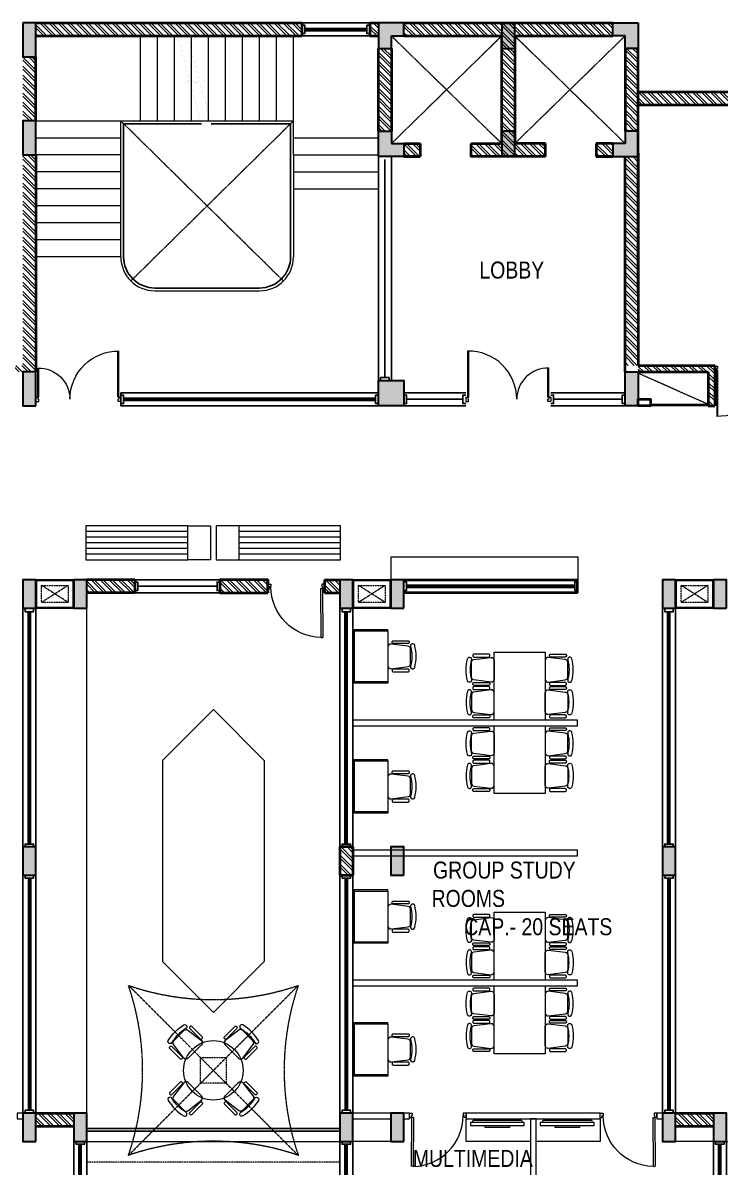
# Model space of a CAD drawing. Header units: inches. Extents: x 3461478 to 3553662, y 1119443 to 1186010.
# Drawn here: x 3519178 to 3531496, y 1134455 to 1154654 of the extents above; entities that cross this region are included whole.
import ezdxf

# ---------------------------------------------------------------- set-up
doc = ezdxf.new("R2010")
doc.units = ezdxf.units.IN
doc.header["$LTSCALE"] = 5
doc.header["$MEASUREMENT"] = 0
doc.linetypes.add('DASHED2', pattern=[0.375, 0.25, -0.125])
doc.linetypes.add('HIDDEN', pattern=[0.375, 0.25, -0.125])
doc.layers.get('0').update_dxf_attribs({"lineweight": 13})
for name, color, linetype, lineweight in [('door', 3, 'Continuous', 9), ('ele', 51, 'Continuous', 18), ('furniture', 95, 'Continuous', 18), ('hatch', 8, 'Continuous', 9), ('hidden', 8, 'HIDDEN', 13), ('S-Concrete', 6, 'Continuous', 30), ('steps', 25, 'Continuous', 9), ('text', 190, 'Continuous', 20), ('wall', 1, 'Continuous', 40)]:
    doc.layers.add(name, color=color, linetype=linetype, lineweight=lineweight)
doc.layers.add('Railng', color=203, linetype='Continuous')
doc.layers.add('win', color=4, linetype='Continuous')
doc.layers.add('y', color=7, linetype='Continuous', lineweight=13, true_color=0xcc6600)
doc.styles.get("Standard").update_dxf_attribs({"font": 'swissc.ttf', "height": 350})
pattern_1 = [(135, (3710434.9, 790596.53), (-79.549513, -79.549513), []), (135, (3710434.9, 790649.57), (-79.549513, -79.549513), [])]

# ---------------------------------------------------------------- blocks, each defined once
blk = doc.blocks.new('Duct Plan')
at = {"layer": 'hidden'}
for p, q in [((-490003, -40799), (-490303, -40329)), ((-490303, -40799), (-490003, -40329))]:
    blk.add_line(p, q, dxfattribs=at)
blk.add_lwpolyline([(-490003, -40329), (-490003, -40799), (-490303, -40799), (-490303, -40329)], close=True, dxfattribs=at)
at = {"layer": 'win'}
for points in [[(-489903, -40229), (-489903, -40899), (-490403, -40899), (-490403, -40229)], [(-489915, -40241), (-489915, -40887), (-490391, -40887), (-490391, -40241)]]:
    blk.add_lwpolyline(points, close=True, dxfattribs=at)
blk = doc.blocks.new('Big Door Garbage')
at = {"layer": 'door', "color": 5, "lineweight": 18}
for p, q in [((-12550, 128778), (-12500, 128778)), ((-12550, 128703), (-12550, 128778)), ((-12550, 128703), (-12515, 128703)), ((-12515, 128738), (-12500, 128738)), ((-12515, 128703), (-12515, 128738)), ((-12500, 128703), (-12515, 128703)), ((-12515, 128700), (-12515, 128189)), ((-12500, 128778), (-12500, 128738)), ((-12499, 128700), (-12499, 128189)), ((-11101, 128700), (-11101, 127889)), ((-11100, 128778), (-11100, 128738)), ((-11050, 128778), (-11100, 128778)), ((-11085, 128738), (-11100, 128738)), ((-11100, 128703), (-11085, 128703)), ((-11085, 128703), (-11085, 128738)), ((-11050, 128703), (-11085, 128703)), ((-11085, 128700), (-11085, 127889)), ((-11050, 128703), (-11050, 128778))]:
    blk.add_line(p, q, dxfattribs=at)
at = {"layer": 'door', "lineweight": 18}
for centre, radius, start, end in [((-12499, 128738), 549, 268.3162, 0), ((-11101, 128738), 849, 180, 271.3223)]:
    blk.add_arc(centre, radius, start, end, dxfattribs=at)
blk = doc.blocks.new('w6')
at = {"layer": 'win', "color": 2, "lineweight": 60}
blk.add_line((-503968, -64799), (-499868, -64799), dxfattribs=at)
at = {"layer": 'win'}
for points in [[(-504018, -64684), (-499818, -64684)], [(-504018, -64724), (-503968, -64724), (-503968, -64874), (-504018, -64874)], [(-499818, -64724), (-499868, -64724), (-499868, -64874), (-499818, -64874)], [(-504018, -64914), (-499818, -64914)]]:
    blk.add_lwpolyline(points, dxfattribs=at)
blk = doc.blocks.new('p weqrterw')
at = {"layer": 'win', "color": 2, "lineweight": 60}
blk.add_line((-341942, 157797), (-341942, 162247), dxfattribs=at)
at = {"layer": 'win'}
blk.add_line((-341827, 157747), (-342057, 157747), dxfattribs=at)
for points in [[(-342057, 157747), (-342057, 162297)], [(-341867, 162297), (-341867, 162247), (-342017, 162247), (-342017, 162297)], [(-341827, 157747), (-341827, 162297)], [(-341867, 157747), (-341867, 157797), (-342017, 157797), (-342017, 157747)]]:
    blk.add_lwpolyline(points, dxfattribs=at)
blk = doc.blocks.new('ergwger')
at = {"layer": 'win', "color": 2, "lineweight": 60}
blk.add_line((341217, 194220), (341217, 191250), dxfattribs=at)
at = {"layer": 'win'}
blk.add_lwpolyline([(341332, 194270), (341102, 194270), (341102, 191200), (341332, 191200), (341332, 194270)], close=True, dxfattribs=at)
for points in [[(341292, 194270), (341292, 194220), (341142, 194220), (341142, 194270)], [(341292, 191200), (341292, 191250), (341142, 191250), (341142, 191200)]]:
    blk.add_lwpolyline(points, dxfattribs=at)
blk = doc.blocks.new('ABL_Door_S - 1000 x 2100-11-3 Second Floor Lvl')
at = {"layer": 'door', "color": 5}
for p, q in [((-500, 38), (-450, 38)), ((-500, -38), (-500, 38)), ((-450, 38), (-450, -3)), ((450, 38), (450, -3)), ((500, 38), (450, 38)), ((500, -38), (500, 38)), ((-500, -38), (-465, -38)), ((-465, -3), (-450, -3)), ((-465, -38), (-465, -3)), ((-430, -38), (-465, -38)), ((465, -3), (450, -3)), ((465, -38), (465, -3)), ((500, -38), (465, -38))]:
    blk.add_line(p, q, dxfattribs=at)
at = {"layer": 'door', "color": 5, "lineweight": 18}
for p, q in [((-465, -38), (-465, -902)), ((-430, -38), (-430, -902)), ((-430, -902), (-465, -902))]:
    blk.add_line(p, q, dxfattribs=at)
at = {"layer": 'door'}
blk.add_arc((-450, -3), 900, 271.2733, 0, dxfattribs=at)
blk = doc.blocks.new('WTWETW')
at = {"layer": 'door'}
for p, q in [((314844, 276473), (315074, 276473)), ((314844, 275273), (315074, 275273))]:
    blk.add_line(p, q, dxfattribs=at)
at = {"layer": 'win', "color": 2, "lineweight": 60}
blk.add_line((314959, 276423), (314959, 275323), dxfattribs=at)
at = {"layer": 'win'}
for points in [[(314844, 276473), (314844, 275273)], [(315034, 276473), (315034, 276423), (314884, 276423), (314884, 276473)], [(315074, 276473), (315074, 275273)], [(315034, 275273), (315034, 275323), (314884, 275323), (314884, 275273)]]:
    blk.add_lwpolyline(points, dxfattribs=at)
blk = doc.blocks.new('col 400 x 230')
at = {"layer": 'hatch'}
blk.add_hatch(color=256, dxfattribs=at).paths.add_polyline_path([(230, -500), (230, 0), (0, 0), (0, -500)])
at = {"layer": 'S-Concrete'}
blk.add_lwpolyline([(230, -500), (230, 0), (0, 0), (0, -500)], close=True, dxfattribs=at)
blk = doc.blocks.new('col 230 x 600')
at = {"layer": 'hatch'}
blk.add_hatch(color=256, dxfattribs=at).paths.add_polyline_path([(-485526, -33844), (-485526, -34444), (-485296, -34444), (-485296, -33844)])
at = {"layer": 'S-Concrete'}
blk.add_lwpolyline([(-485526, -33844), (-485526, -34444), (-485296, -34444), (-485296, -33844)], close=True, dxfattribs=at)
blk = doc.blocks.new('col L 450 x 230  450 x230')
at = {"layer": 'hatch'}
h = blk.add_hatch(color=256, dxfattribs=at)
h.paths.add_polyline_path([(-482143, -61442), (-481923, -61442), (-481923, -61412), (-482173, -61412), (-482173, -61662), (-482143, -61662)], flags=17)
h.paths.add_polyline_path([(-482373, -61212), (-481923, -61212), (-481923, -61412), (-482173, -61412), (-482173, -61662), (-482373, -61662)])
at = {"layer": 'S-Concrete'}
for p, q in [((-482373, -61212), (-481923, -61212)), ((-482373, -61662), (-482373, -61212)), ((-481923, -61212), (-481923, -61442)), ((-481923, -61442), (-482143, -61442)), ((-482143, -61442), (-482143, -61662)), ((-482143, -61662), (-482373, -61662))]:
    blk.add_line(p, q, dxfattribs=at)
blk = doc.blocks.new('col 450 x 450')
at = {"layer": 'hatch'}
h = blk.add_hatch(color=256, dxfattribs=at)
h.paths.add_polyline_path([(-487195, -40654), (-486970, -40429), (-487420, -40429)])
h.paths.add_polyline_path([(-487195, -40654), (-487420, -40429), (-487420, -40879)])
h.paths.add_polyline_path([(-487420, -40879), (-486970, -40879), (-487195, -40654)])
h.paths.add_polyline_path([(-487195, -40654), (-486970, -40879), (-486970, -40429)])
at = {"layer": 'S-Concrete'}
blk.add_lwpolyline([(-487420, -40429), (-486970, -40429), (-486970, -40879), (-487420, -40879)], close=True, dxfattribs=at)
blk = doc.blocks.new('LIBRARY COLUMNS - 26.07.10')
at = {"layer": 'hatch'}
for points in [[(242552, 238466), (242102, 238466), (242102, 238236), (242552, 238236)], [(244462, 238466), (244012, 238466), (244012, 238236), (244462, 238236)], [(238302, 236286), (237702, 236286), (237702, 236056), (238302, 236056)]]:
    blk.add_hatch(color=256, dxfattribs=at).paths.add_polyline_path(points)
at = {"layer": 'S-Concrete'}
for points in [[(242552, 238466), (242102, 238466), (242102, 238236), (242552, 238236)], [(244462, 238466), (244012, 238466), (244012, 238236), (244462, 238236)], [(237702, 236286), (238302, 236286), (238302, 236056), (237702, 236056)]]:
    blk.add_lwpolyline(points, close=True, dxfattribs=at)
for name, p, rotation in [('col 400 x 230', (225217, 246926), 270), ('col 400 x 230', (229917, 246926), 270), ('col 400 x 230', (234632, 246926), 270), ('col 230 x 600', (203858, 732222), 90), ('col 230 x 600', (208288, 732222), 90), ('col 230 x 600', (278305, -238599), 270), ('col 400 x 230', (225217, 246026), 270), ('col 400 x 230', (234632, 246026), 270), ('col 400 x 230', (225217, 241326), 270), ('col 400 x 230', (234632, 241326), 270), ('col 400 x 230', (225217, 240426), 270), ('col 400 x 230', (229917, 240426), 270), ('col 400 x 230', (234632, 240426), 270), ('col L 450 x 230  450 x230', (-237911, 174844), 180), ('col L 450 x 230  450 x230', (-237911, 174844), 180), ('col 400 x 230', (225217, 235626), 270), ('col 400 x 230', (229917, 235626), 270), ('col 400 x 230', (234632, 235626), 270), ('col 400 x 230', (225217, 234726), 270), ('col 400 x 230', (234632, 234727), 270)]:
    blk.add_blockref(name, p, dxfattribs=dict(at, rotation=rotation))
for name, p in [('col 450 x 450', (725121, 281075)), ('col L 450 x 230  450 x230', (724475, 301858))]:
    blk.add_blockref(name, p, dxfattribs=at)
at = {"layer": 'S-Concrete', "xscale": -1}
blk.add_blockref('col L 450 x 230  450 x230', (-237911, 301858), dxfattribs=at)
at = {"layer": 'S-Concrete', "xscale": -1, "rotation": 180}
blk.add_blockref('col L 450 x 230  450 x230', (724475, 174844), dxfattribs=at)
blk = doc.blocks.new('CH2')
at = {"linetype": 'ByBlock'}
for points in [[(175, -97, 1), (194, -25, 0.127017), (-194, -25, 1), (-175, -97, -0.127017)], [(-255, -122), (-245, -122, -0.414214), (-225, -142), (-225, -402, -0.414214), (-245, -422), (-255, -422, -0.414214), (-275, -402), (-275, -142, -0.414214)], [(131, -97), (-131, -97, 0.378242), (-180, -141), (-218, -441, 0.451123), (-168, -497), (168, -497, 0.451123), (218, -441), (180, -141, 0.378242)], [(255, -122), (245, -122, 0.414214), (225, -142), (225, -402, 0.414214), (245, -422), (255, -422, 0.414214), (275, -402), (275, -142, 0.414214)]]:
    blk.add_lwpolyline(points, format="xyb", close=True, dxfattribs=at)
blk = doc.blocks.new('WEGHWERH')
at = {"layer": 'furniture'}
for points in [[(340672, 248130), (340652, 248130), (340652, 247530), (340672, 247530)], [(340672, 248130), (341572, 248130), (341572, 247530), (340672, 247530)], [(341592, 247530), (341572, 247530), (341572, 248130), (341592, 248130)], [(340652, 247530), (341592, 247530), (341592, 247510), (340652, 247510)]]:
    blk.add_lwpolyline(points, close=True, dxfattribs=at)
blk.add_blockref('CH2', (341122, 248627), dxfattribs=at)
blk = doc.blocks.new('ds')
at = {"layer": 'furniture'}
blk.add_lwpolyline([(3548507, 1152237), (3549407, 1152237), (3549407, 1151037), (3548507, 1151037)], close=True, dxfattribs=at)
at = {"layer": 'furniture', "xscale": -1}
for p, rotation in [((3548010, 1151924), 90), ((3549905, 1151351), 270)]:
    blk.add_blockref('CH2', p, dxfattribs=dict(at, rotation=rotation))
at = {"layer": 'furniture'}
for p, rotation in [((3549905, 1151924), 270), ((3548010, 1151351), 90.00000000000001)]:
    blk.add_blockref('CH2', p, dxfattribs=dict(at, rotation=rotation))
blk = doc.blocks.new('-lcd')
blk.add_lwpolyline([(-0.119, 0.476), (-0.065, 0.476), (-0.065, -0.476), (-0.119, -0.476)], close=True)
at = {"color": 1}
blk.add_lwpolyline([(-0.065, -0.438), (-0.027, -0.428), (-0.027, 0.428), (-0.065, 0.438)], dxfattribs=at)
at = {"color": 8, "ltscale": 0.8}
for points in [[(-0.119, 0.216), (-0.157, 0.216), (-0.157, -0.216), (-0.119, -0.216)], [(-0.027, -0.216), (0, -0.216), (0, 0.216), (-0.027, 0.216)]]:
    blk.add_lwpolyline(points, dxfattribs=at)
blk = doc.blocks.new('canopy')
for p, q in [((-3000, 3000), (3000, -3000)), ((-3000, -3000), (3000, 3000))]:
    blk.add_line(p, q)
for centre, start, end in [((0, 11750), 251.0754, 288.9246), ((-11750, 0), 341.0754, 18.9246), ((11750, 0), 161.0754, 198.9246), ((0, -11750), 71.0754, 108.9246)]:
    blk.add_arc(centre, 9250, start, end)
blk = doc.blocks.new('TALK 1050DIA')
at = {"linetype": 'DASHED2'}
blk.add_lwpolyline([(153417, 84916), (153867, 84916), (153867, 84466), (153417, 84466)], close=True, dxfattribs=at)
blk.add_circle((153642, 84691), 525)
blk = doc.blocks.new('Godrej Chair')
at = {"layer": 'furniture', "linetype": 'ByBlock'}
for points in [[(175, -97, 1), (194, -25, 0.127017), (-194, -25, 1), (-175, -97, -0.127017)], [(-255, -122), (-245, -122, -0.414214), (-225, -142), (-225, -402, -0.414214), (-245, -422), (-255, -422, -0.414214), (-275, -402), (-275, -142, -0.414214)], [(131, -97), (-131, -97, 0.378242), (-180, -141), (-218, -441, 0.451123), (-168, -497), (168, -497, 0.451123), (218, -441), (180, -141, 0.378242)], [(255, -122), (245, -122, 0.414214), (225, -142), (225, -402, 0.414214), (245, -422), (255, -422, 0.414214), (275, -402), (275, -142, 0.414214)]]:
    blk.add_lwpolyline(points, format="xyb", close=True, dxfattribs=at)

msp = doc.modelspace()

# ---------------------------------------------------------------- hatches: boundary and pattern name
at = {"layer": 'hatch'}
h = msp.add_hatch(dxfattribs=at)
h.set_pattern_fill('ANSI32', color=256, scale=300, angle=90, style=0)
h.set_pattern_definition(pattern_1)
h.paths.add_polyline_path([(3525308, 1154654), (3525308, 1154424), (3525458, 1154424), (3525458, 1154654)])
h.paths.add_polyline_path([(3524108, 1154424), (3524108, 1154654), (3519408, 1154654), (3519408, 1154424)])
h = msp.add_hatch(dxfattribs=at)
h.set_pattern_fill('ANSI32', color=256, scale=300, angle=90, style=0)
h.set_pattern_definition(pattern_1)
h.paths.add_polyline_path([(3525908, 1154654), (3525908, 1154424), (3527638, 1154424), (3527638, 1152524), (3527098, 1152524), (3527098, 1152294), (3528408, 1152294), (3528408, 1152524), (3527868, 1152524), (3527868, 1154424), (3527868, 1154424), (3529598, 1154424), (3529598, 1154654)])
h.paths.add_polyline_path([(3525458, 1154204), (3525458, 1152744), (3525688, 1152744), (3525688, 1154204)])
h.paths.add_polyline_path([(3525908, 1152524), (3525908, 1152294), (3526198, 1152294), (3526198, 1152524)])
h = msp.add_hatch(dxfattribs=at)
h.set_pattern_fill('ANSI32', color=256, scale=300, angle=90, style=0)
h.set_pattern_definition(pattern_1)
h.paths.add_polyline_path([(3529818, 1152294), (3529818, 1148609), (3530048, 1148609), (3530048, 1152294)])
h.paths.add_polyline_path([(3530048, 1148609), (3530048, 1148494), (3531285, 1148494), (3531285, 1147894), (3531400, 1147894), (3531400, 1148609)])
h.paths.add_polyline_path([(3529308, 1152524), (3529308, 1152294), (3529598, 1152294), (3529598, 1152524)])
h.paths.add_polyline_path([(3529818, 1154204), (3529818, 1152744), (3530048, 1152744), (3530048, 1154204)])
h = msp.add_hatch(dxfattribs=at)
h.set_pattern_fill('ANSI32', color=256, scale=300, angle=90, style=0)
h.set_pattern_definition(pattern_1)
h.paths.add_polyline_path([(3519178, 1152324), (3519178, 1148609), (3517863, 1148609), (3517863, 1147894), (3517978, 1147894), (3517978, 1148494), (3519178, 1148494), (3519408, 1148494), (3519408, 1152324)])
h.paths.add_polyline_path([(3519178, 1154054), (3519178, 1152924), (3519408, 1152924), (3519408, 1154054)])
h = msp.add_hatch(dxfattribs=at)
h.set_pattern_fill('ANSI32', color=256, scale=300, angle=90, style=0)
h.set_pattern_definition([(135, (3612354.12, 1344463.28), (-79.54951, -79.54951), []), (135, (3612354.12, 1344516.31), (-79.54951, -79.54951), [])])
h.paths.add_polyline_path([(3530048, 1153439), (3530048, 1153209), (3534033, 1153209), (3534033, 1153439)])
h = msp.add_hatch(dxfattribs=at)
h.set_pattern_fill('ANSI32', color=256, scale=300, angle=90, style=0)
h.set_pattern_definition([(135, (3524653.28, 1144693.78), (-79.5495, -79.5495), []), (135, (3524653.28, 1144746.82), (-79.5495, -79.5495), [])])
h.paths.add_polyline_path([(3524508, 1144824), (3524508, 1144709), (3524508, 1144672), (3524508, 1144672), (3524508, 1144594), (3524778, 1144594), (3524778, 1144824)])
h.paths.add_polyline_path([(3520308, 1144824), (3520308, 1144594), (3521158, 1144594), (3521158, 1144824)])
h.paths.add_polyline_path([(3522658, 1144822), (3522658, 1144592), (3523508, 1144591), (3523508, 1144706), (3523507, 1144744), (3523508, 1144744), (3523508, 1144821)])
h = msp.add_hatch(dxfattribs=at)
h.set_pattern_fill('ANSI32', color=256, scale=300, angle=90, style=0)
h.set_pattern_definition([(135, (3323373.56, 1678929.29), (-79.549513, -79.549513), []), (135, (3323373.56, 1678982.33), (-79.549513, -79.549513), [])])
h.paths.add_polyline_path([(3524778, 1140109), (3524778, 1139909), (3524893, 1139909), (3524893, 1140109)])
h.paths.add_polyline_path([(3524778, 1139909), (3524778, 1139609), (3524893, 1139609), (3524893, 1139909)])
h.paths.add_polyline_path([(3524893, 1139909), (3524893, 1139609), (3525008, 1139609), (3525008, 1139909)])
h.paths.add_polyline_path([(3524893, 1140109), (3524893, 1139909), (3525008, 1139909), (3525008, 1140109)])
h = msp.add_hatch(dxfattribs=at)
h.set_pattern_fill('ANSI32', color=256, scale=300, angle=90, style=0)
h.set_pattern_definition([(135, (3730552.55, 804018.86), (-79.549513, -79.549513), []), (135, (3730552.55, 804071.9), (-79.549513, -79.549513), [])])
h.paths.add_polyline_path([(3519408, 1135409), (3519408, 1135179), (3520078, 1135179), (3520078, 1135409)])
h = msp.add_hatch(dxfattribs=at)
h.set_pattern_fill('ANSI32', color=256, scale=300, angle=90, style=0)
h.set_pattern_definition([(135, (3741852.55, 804018.86), (-79.549513, -79.549513), []), (135, (3741852.55, 804071.9), (-79.549513, -79.549513), [])])
h.paths.add_polyline_path([(3530708, 1135409), (3530708, 1135179), (3531378, 1135179), (3531378, 1135409)])

# ---------------------------------------------------------------- linework, layer by layer
msp.add_line((3519408, 1144824), (3519948, 1144824))
at = {"const_width": 1}
for points in [[(3521904, 1154451), (3522118, 1153649), (3522046, 1153600), (3522216, 1153637), (3522136, 1153583), (3522349, 1152809)], [(3522076, 1154451), (3522290, 1153649), (3522218, 1153600), (3522388, 1153637), (3522307, 1153583), (3522521, 1152809)]]:
    msp.add_lwpolyline(points, dxfattribs=at)
at = {"color": 5}
for points in [[(3525008, 1142348), (3525008, 1142248), (3528978, 1142248), (3528978, 1142348)], [(3525008, 1140052), (3525008, 1139952), (3528978, 1139952), (3528978, 1140052)], [(3525008, 1137755), (3525008, 1137655), (3528978, 1137655), (3528978, 1137755)], [(3519178, 1135309), (3519178, 1135409), (3519078, 1135409), (3519078, 1135309)], [(3525008, 1135409), (3525008, 1135309), (3525678, 1135309), (3525678, 1135409)], [(3526007, 1135309), (3526007, 1135409), (3525908, 1135409), (3525908, 1135309)], [(3527007, 1135409), (3527007, 1135309), (3529378, 1135309), (3529378, 1135409)], [(3530478, 1135309), (3530478, 1135409), (3530378, 1135409), (3530378, 1135309)], [(3528243, 1135309), (3528143, 1135309), (3528143, 1130294), (3528243, 1130294)]]:
    msp.add_lwpolyline(points, close=True, dxfattribs=at)
at = {"layer": 'door'}
for p, q in [((3531285, 1147919), (3530268, 1147919)), ((3531285, 1147894), (3530268, 1147894))]:
    msp.add_line(p, q, dxfattribs=at)
at = {"layer": 'ele'}
for p, q in [((3520078, 1134909), (3520078, 1130294)), ((3520078, 1134909), (3525008, 1134909)), ((3520308, 1130064), (3520308, 1134909)), ((3520751, 1134909), (3520981, 1134909)), ((3521310, 1134909), (3521540, 1134909)), ((3521869, 1134909), (3522099, 1134909)), ((3522428, 1134909), (3522658, 1134909)), ((3522986, 1134909), (3523216, 1134909)), ((3523545, 1134909), (3523775, 1134909)), ((3524104, 1134909), (3524334, 1134909)), ((3531378, 1134909), (3536308, 1134909))]:
    msp.add_line(p, q, dxfattribs=at)
at = {"layer": 'furniture'}
for p, q in [((3530048, 1151429), (3530048, 1151389)), ((3530048, 1151429), (3530048, 1151389)), ((3522092, 1145676), (3520292, 1145676)), ((3524792, 1145676), (3522992, 1145676)), ((3522092, 1145576), (3520292, 1145576)), ((3522092, 1145476), (3520292, 1145476)), ((3524792, 1145576), (3522992, 1145576)), ((3524792, 1145476), (3522992, 1145476)), ((3522092, 1145376), (3520292, 1145376)), ((3522092, 1145276), (3520292, 1145276)), ((3524792, 1145376), (3522992, 1145376)), ((3524792, 1145276), (3522992, 1145276))]:
    msp.add_line(p, q, dxfattribs=at)
for points in [[(3522092, 1145176), (3522092, 1145776), (3520292, 1145776), (3520292, 1145176)], [(3524792, 1145176), (3524792, 1145776), (3522992, 1145776), (3522992, 1145176)], [(3525678, 1144824), (3528990, 1144824), (3528990, 1145224), (3525678, 1145224)], [(3525008, 1134909), (3525008, 1135309), (3525678, 1135309), (3525678, 1134909)], [(3527007, 1134909), (3527007, 1135309), (3528143, 1135309), (3528143, 1134909)], [(3528243, 1134909), (3528243, 1135309), (3529378, 1135309), (3529378, 1134909)], [(3530708, 1134909), (3530708, 1135179), (3531378, 1135179), (3531378, 1134909)]]:
    msp.add_lwpolyline(points, close=True, dxfattribs=at)
for points in [[(3522092, 1145776), (3522492, 1145776), (3522492, 1145176), (3522092, 1145176)], [(3522992, 1145776), (3522592, 1145776), (3522592, 1145176), (3522992, 1145176)]]:
    msp.add_lwpolyline(points, dxfattribs=at)
at = {"layer": 'hidden', "linetype": 'DASHED2'}
for p, q in [((3525688, 1154424), (3527638, 1152524)), ((3525688, 1152524), (3527638, 1154424)), ((3529817, 1154424), (3527868, 1152524)), ((3529818, 1152524), (3527868, 1154424)), ((3520908, 1152924), (3523780, 1150098)), ((3521085, 1150098), (3523958, 1152924)), ((3531285, 1147919), (3530048, 1148469))]:
    msp.add_line(p, q, dxfattribs=at)
at = {"layer": 'hidden'}
msp.add_line((3524778, 1134544), (3520308, 1134544), dxfattribs=at)
at = {"layer": 'Railng'}
for p, q in [((3520308, 1135139), (3524778, 1135139)), ((3520308, 1135089), (3524778, 1135089))]:
    msp.add_line(p, q, dxfattribs=at)
msp.add_lwpolyline([(3522331, 1152874), (3520958, 1152874), (3520958, 1150669), (3520958, 1150524, 0.414214), (3521508, 1149974), (3523358, 1149974, 0.414214), (3523908, 1150524), (3523908, 1152324), (3523908, 1152874), (3522503, 1152874)], format="xyb", dxfattribs=at)
at = {"layer": 'S-Concrete'}
msp.add_line((3519408, 1154054), (3519408, 1152924), dxfattribs=at)
at = {"layer": 'steps'}
for p, q in [((3521258, 1152924), (3521258, 1154424)), ((3521558, 1152924), (3521558, 1154424)), ((3521858, 1152924), (3521858, 1154424)), ((3522158, 1152924), (3522158, 1154424)), ((3522458, 1152924), (3522458, 1154424)), ((3522758, 1152924), (3522758, 1154424)), ((3523058, 1152924), (3523058, 1154424)), ((3523358, 1152924), (3523358, 1154424)), ((3523658, 1152924), (3523658, 1154424)), ((3523958, 1152324), (3523958, 1154424)), ((3519408, 1152924), (3520908, 1152924)), ((3520908, 1152924), (3523958, 1152924)), ((3520908, 1150524), (3520908, 1152924)), ((3519408, 1152624), (3520908, 1152624)), ((3523958, 1152624), (3525458, 1152624)), ((3520908, 1152324), (3519408, 1152324)), ((3523958, 1152324), (3525458, 1152324)), ((3523958, 1152324), (3523958, 1150524)), ((3520908, 1152024), (3519408, 1152024)), ((3523958, 1152024), (3525458, 1152024)), ((3520908, 1151724), (3519408, 1151724)), ((3523958, 1151724), (3525458, 1151724)), ((3520908, 1151424), (3519408, 1151424)), ((3520908, 1151124), (3519408, 1151124)), ((3520908, 1150824), (3519408, 1150824)), ((3520908, 1150524), (3519408, 1150524)), ((3521508, 1149924), (3523358, 1149924)), ((3520308, 1135409), (3520308, 1144324)), ((3522543, 1142532), (3521643, 1141632)), ((3522543, 1142532), (3523443, 1141632)), ((3521643, 1141632), (3521643, 1138086)), ((3523443, 1141632), (3523443, 1138086)), ((3522543, 1137186), (3521643, 1138086)), ((3522543, 1137186), (3523443, 1138086))]:
    msp.add_line(p, q, dxfattribs=at)
for centre, start, end in [((3521508, 1150524), 180, 270), ((3523358, 1150524), 270, 0)]:
    msp.add_arc(centre, 600, start, end, dxfattribs=at)
at = {"layer": 'wall'}
for p, q in [((3519408, 1154654), (3524108, 1154654)), ((3524108, 1154654), (3524108, 1154424)), ((3525308, 1154654), (3525458, 1154654)), ((3525308, 1154654), (3525308, 1154424)), ((3525908, 1154654), (3529598, 1154654)), ((3519408, 1154424), (3524108, 1154424)), ((3525308, 1154424), (3525458, 1154424)), ((3525908, 1154424), (3527638, 1154424)), ((3527638, 1152524), (3527638, 1154424)), ((3527868, 1154424), (3527868, 1152524)), ((3527868, 1154424), (3529598, 1154424)), ((3528138, 1154424), (3529598, 1154424)), ((3528138, 1154424), (3529598, 1154424)), ((3525458, 1152744), (3525458, 1154204)), ((3525688, 1154204), (3525688, 1152744)), ((3529818, 1154204), (3529818, 1152744)), ((3529818, 1154204), (3529818, 1152744)), ((3530048, 1149909), (3530048, 1154204)), ((3530048, 1152744), (3530048, 1154204)), ((3519408, 1152924), (3519408, 1154054)), ((3530048, 1153439), (3534033, 1153439)), ((3530048, 1153209), (3534033, 1153209)), ((3525908, 1152524), (3526198, 1152524)), ((3525908, 1152524), (3526198, 1152524)), ((3525908, 1152524), (3526198, 1152524)), ((3527098, 1152524), (3527368, 1152524)), ((3527098, 1152524), (3527368, 1152524)), ((3527098, 1152524), (3527638, 1152524)), ((3528408, 1152524), (3527868, 1152524)), ((3528408, 1152524), (3528138, 1152524)), ((3528408, 1152524), (3528138, 1152524)), ((3529598, 1152524), (3529308, 1152524)), ((3529598, 1152524), (3529308, 1152524)), ((3529598, 1152524), (3529308, 1152524)), ((3530048, 1152354), (3530048, 1149909)), ((3519408, 1152324), (3519408, 1148494)), ((3525908, 1152294), (3526198, 1152294)), ((3526198, 1152294), (3525908, 1152294)), ((3526198, 1152294), (3525908, 1152294)), ((3528408, 1152294), (3528138, 1152294)), ((3529598, 1152294), (3529308, 1152294)), ((3529308, 1152294), (3529598, 1152294)), ((3529308, 1152294), (3529598, 1152294)), ((3529818, 1148494), (3529818, 1152294)), ((3530048, 1152294), (3530048, 1148609)), ((3530048, 1148609), (3531400, 1148609)), ((3531400, 1148609), (3531400, 1147894)), ((3530048, 1148494), (3531285, 1148494)), ((3531285, 1148494), (3531285, 1147894)), ((3531285, 1147894), (3531400, 1147894)), ((3521158, 1144824), (3520309, 1144824)), ((3521158, 1144824), (3521158, 1144594)), ((3523508, 1144824), (3523508, 1144594)), ((3524508, 1144824), (3524778, 1144824)), ((3524508, 1144824), (3524508, 1144594)), ((3525908, 1144824), (3525908, 1144824)), ((3525908, 1144824), (3528978, 1144824)), ((3528978, 1144594), (3528978, 1144824)), ((3521158, 1144594), (3520309, 1144594)), ((3524508, 1144594), (3524778, 1144594)), ((3528978, 1144594), (3525908, 1144594)), ((3524778, 1140109), (3524778, 1139609)), ((3525008, 1140109), (3524778, 1140109)), ((3525008, 1140109), (3525008, 1139609)), ((3524778, 1139609), (3525008, 1139609)), ((3519408, 1135409), (3520078, 1135409)), ((3530708, 1135409), (3531378, 1135409)), ((3519408, 1135179), (3520078, 1135179)), ((3530708, 1135179), (3531378, 1135179))]:
    msp.add_line(p, q, dxfattribs=at)
for points in [[(3526198, 1152524), (3526198, 1152294)], [(3528408, 1152294), (3527098, 1152294), (3527098, 1152524)], [(3528408, 1152294), (3528408, 1152524)], [(3529308, 1152524), (3529308, 1152294)]]:
    msp.add_lwpolyline(points, dxfattribs=at)
for points in [[(3530048, 1147894), (3530048, 1148009), (3530268, 1148009), (3530268, 1147894)], [(3523508, 1144594), (3523508, 1144824), (3522658, 1144824), (3522658, 1144594)]]:
    msp.add_lwpolyline(points, close=True, dxfattribs=at)
at = {"layer": 'win'}
for p, q in [((3525573, 1148394), (3525573, 1152244)), ((3525688, 1148344), (3525458, 1148344)), ((3526953, 1148009), (3525958, 1148009)), ((3528553, 1148009), (3529768, 1148009)), ((3522608, 1144709), (3521208, 1144709))]:
    msp.add_line(p, q, dxfattribs=at)
for points in [[(3525458, 1148344), (3525458, 1152294)], [(3525688, 1148344), (3525688, 1152294)], [(3525648, 1148344), (3525648, 1148394), (3525498, 1148394), (3525498, 1148344)], [(3527003, 1148124), (3525908, 1148124)], [(3528503, 1148124), (3529818, 1148124)], [(3525908, 1148084), (3525958, 1148084), (3525958, 1147934), (3525908, 1147934)], [(3527003, 1148084), (3526953, 1148084), (3526953, 1147934), (3527003, 1147934)], [(3528503, 1148084), (3528553, 1148084), (3528553, 1147934), (3528503, 1147934)], [(3529818, 1148084), (3529768, 1148084), (3529768, 1147934), (3529818, 1147934)], [(3527003, 1147894), (3525908, 1147894)], [(3528503, 1147894), (3529818, 1147894)], [(3522658, 1144824), (3521158, 1144824)], [(3521158, 1144784), (3521208, 1144784), (3521208, 1144634), (3521158, 1144634)], [(3522658, 1144784), (3522608, 1144784), (3522608, 1144634), (3522658, 1144634)], [(3522658, 1144594), (3521158, 1144594)]]:
    msp.add_lwpolyline(points, dxfattribs=at)

# ---------------------------------------------------------------- block references
at = {"layer": 'door'}
for name, p, rotation in [('WTWETW', (3800580, 839580), 90), ('Duct Plan', (3479179, 1634727), 90), ('Duct Plan', (3484779, 1634727), 90), ('Duct Plan', (3490479, 1634727), 90), ('ABL_Door_S - 1000 x 2100-11-3 Second Floor Lvl', (3526507, 1135370), 359.8476526111272)]:
    msp.add_blockref(name, p, dxfattribs=dict(at, rotation=rotation))
at = {"layer": 'door', "xscale": -1}
for p, rotation in [((3524008, 1144708), 0.1523473888725846), ((3529878, 1135370), 0.1523473888727445)]:
    msp.add_blockref('ABL_Door_S - 1000 x 2100-11-3 Second Floor Lvl', p, dxfattribs=dict(at, rotation=rotation))
at = {"layer": 'furniture'}
for name, p, rotation in [('WEGHWERH', (3277498, 1484593), 270), ('WEGHWERH', (3277498, 1482297), 270), ('WEGHWERH', (3277498, 1480000), 270), ('Godrej Chair', (3523219, 1136846), 314.9999999999998), ('WEGHWERH', (3277498, 1477654), 270), ('Godrej Chair', (3521866, 1135479), 135)]:
    msp.add_blockref(name, p, dxfattribs=dict(at, rotation=rotation))
for name, p in [('ds', (-21004, -8689)), ('ds', (-21004, -9989)), ('ds', (-21004, -13282)), ('ds', (-21004, -14582)), ('TALK 1050DIA', (3368901, 1051472))]:
    msp.add_blockref(name, p, dxfattribs=at)
at = {"layer": 'furniture', "xscale": -1}
for p, rotation in [((3521866, 1136846), 44.99999999999984), ((3523219, 1135479), 224.9999999999999)]:
    msp.add_blockref('Godrej Chair', p, dxfattribs=dict(at, rotation=rotation))
at = {"layer": 'furniture', "xscale": -1000, "yscale": 1000, "zscale": 1000, "rotation": 270}
for p in [(3527560, 1135309), (3528795, 1135309)]:
    msp.add_blockref('-lcd', p, dxfattribs=at)
at = {"layer": 'hidden', "xscale": -1, "rotation": 180}
msp.add_blockref('Big Door Garbage', (3531959, 1276749), dxfattribs=at)
at = {"layer": 'hidden', "rotation": 180}
msp.add_blockref('Big Door Garbage', (3515953, 1276749), dxfattribs=at)
at = {"layer": 'hidden', "xscale": -1}
msp.add_blockref('Big Door Garbage', (3520350, 1019818), dxfattribs=at)
at = {"layer": 'hidden', "xscale": 0.5, "yscale": 0.5, "zscale": 0.5}
msp.add_blockref('canopy', (3522543, 1136163), dxfattribs=at)
at = {"layer": 'S-Concrete', "rotation": 90}
msp.add_blockref('LIBRARY COLUMNS - 26.07.10', (3766104, 910192), dxfattribs=at)
msp.add_blockref('LIBRARY COLUMNS - 26.07.10', (3766104, 910192), dxfattribs=at)
at = {"layer": 'win', "xscale": -1}
for name, p, rotation in [('p weqrterw', (3363161, 1489951), 270), ('w6', (3454493, 635591), 90), ('w6', (3460093, 635591), 90), ('w6', (3465793, 635591), 90)]:
    msp.add_blockref(name, p, dxfattribs=dict(at, rotation=rotation))
at = {"layer": 'win', "rotation": 90}
for p in [(3454493, 1644127), (3460093, 1644127), (3465793, 1644127), (3455393, 1634727), (3460093, 1634727), (3466693, 1634727)]:
    msp.add_blockref('w6', p, dxfattribs=at)
at = {"layer": 'y', "rotation": 90}
msp.add_blockref('ergwger', (3720177, 803493), dxfattribs=at)

# ---------------------------------------------------------------- texts
at = {"layer": 'text', "char_height": 300, "attachment_point": 1}
for s, insert, width in [('LOBBY', (3527242, 1150441), 4763.1), ('\\pi26.067;GROUP STUDY ROOMS \\P\\pi576.98;CAP.- 20 SEATS', (3526398, 1139849), 3633.43), ('\\pi351.27;MULTIMEDIA \\P\\pi682.35;DIVISION \\P\\pi276.37;(AUDIO/VIDEO \\P\\pi359.16;RECORDING)', (3525716, 1134759), 2695.6)]:
    msp.add_mtext(s, dxfattribs=dict(at, insert=insert, width=width))

doc.saveas('drawing.dxf')
